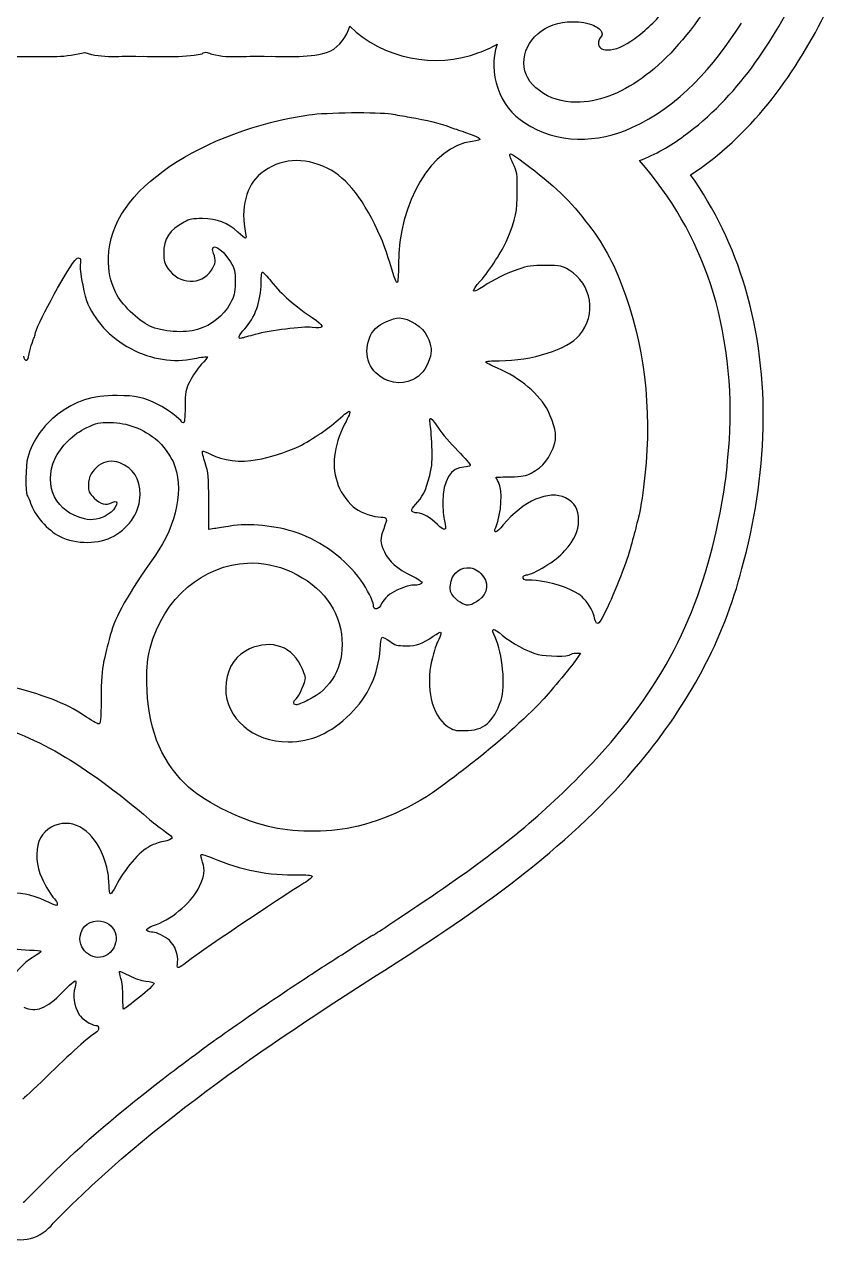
# Model space of a CAD drawing. Header units: millimetres. Extents: x -9 to 678, y 0 to 417.
# Drawn here: x 388.8 to 477.7, y 17.1 to 152.8 of the extents above; entities that cross this region are included whole.
import ezdxf

# ---------------------------------------------------------------- set-up
doc = ezdxf.new("R2010")
doc.units = ezdxf.units.MM
doc.layers.add('Ebene_1', color=7, linetype='CONTINUOUS')

msp = doc.modelspace()

# ---------------------------------------------------------------- linework, layer by layer
at = {"layer": 'Ebene_1', "color": 7}
for points in [[(452.90134, 151.48648), (452.6973, 151.22414)], [(425.13414, 143.03609), (425.13465, 143.03609)], [(425.13434, 143.03609), (425.13414, 143.03609)], [(408.02941, 118.94557), (408.02841, 118.94557)], [(409.9175, 96.80532), (409.2612, 96.71742), (409.2612, 99.81181)], [(428.48122, 88.47146), (428.4807, 88.47095)], [(450.07891, 82.96329), (450.58017, 82.96329), (450.28716, 82.51216)], [(425.18637, 63.58463), (425.18585, 63.58463)]]:
    msp.add_lwpolyline(points, dxfattribs=at)
for points in [[(442.82195, 138.46065)], [(394.87808, 126.87581)], [(415.2381, 125.31159)], [(430.44646, 120.22301)], [(424.92692, 109.84014)], [(433.88454, 109.03352)], [(413.57674, 92.97974)], [(437.94162, 92.45675)], [(408.42353, 60.59565)], [(397.27537, 53.1806)], [(399.35796, 47.59127)]]:
    msp.add_lwpolyline(points, close=True, dxfattribs=at)
for points in [[(462.08847, 140.45072), (467.94859, 144.70833), (472.05994, 150.91621), (475.13522, 157.379919)], [(456.63242, 151.28244), (457.837253, 152.156913), (459.003217, 153.28401), (460.13031, 154.663729)], [(464.53177, 154.605429), (462.258143, 151.224143), (459.89707, 148.64931), (457.44855, 146.88093)], [(462.81581, 136.132), (469.44764, 140.37944), (474.20117, 146.96888), (477.72037, 153.90179)], [(422.77241, 149.87213), (423.84999, 150.43573), (424.61753, 151.49475), (424.94541, 152.65336)], [(424.94541, 152.65336), (428.62436, 149.00337), (434.45582, 147.88038), (439.27942, 149.70418)], [(445.84722, 151.80712), (446.85772, 152.701027), (448.140277, 153.14798), (449.69489, 153.14798)], [(449.69489, 153.14798), (450.60823, 153.14798), (451.395257, 153.01195), (452.05597, 152.73989)], [(452.05597, 152.73989), (452.677817, 152.448403), (452.98874, 152.127763), (452.98874, 151.77797)], [(456.28665, 141.37033), (461.54258, 143.71021), (465.43195, 148.2411), (468.48332, 152.98822)], [(439.27942, 149.70418), (439.98518, 149.96351), (440.67679, 150.26857), (441.32839, 150.64521)], [(441.32839, 150.64521), (440.27339, 147.48109), (441.52775, 143.655), (444.41554, 141.90673)], [(444.30232, 148.54243), (444.30232, 149.805557), (444.817287, 150.893787), (445.84722, 151.80712)], [(452.6973, 151.22414), (452.619567, 151.088113), (452.5807, 150.952087), (452.5807, 150.81606)], [(452.5807, 150.81606), (452.5807, 150.27194), (452.920773, 149.99988), (453.60092, 149.99988)], [(452.98874, 151.77797), (452.98874, 151.661377), (452.959607, 151.564213), (452.90134, 151.48648)], [(453.60092, 149.99988), (454.436527, 149.99988), (455.447027, 150.4274), (456.63242, 151.28244)], [(384.39026, 149.30835), (387.05125, 149.27425), (389.71348, 149.29785), (392.37427, 149.29125)], [(392.37427, 149.29125), (393.43194, 149.28625), (394.49918, 149.50956), (395.50431, 149.72895)], [(395.50431, 149.72895), (397.43135, 149.01136), (399.53421, 149.40622), (401.54218, 149.29228)], [(401.54218, 149.29228), (403.86703, 149.32428), (406.23529, 149.11772), (408.52522, 149.58477)], [(408.52522, 149.58477), (408.89802, 149.91062), (409.25391, 149.65187), (409.65538, 149.53417)], [(409.65538, 149.53417), (411.66155, 149.00018), (413.75009, 149.43053), (415.79299, 149.29439)], [(415.79299, 149.29439), (418.11642, 149.32759), (420.5536, 149.04158), (422.77241, 149.87213)], [(446.02211, 145.48178), (444.875583, 146.336813), (444.30232, 147.35703), (444.30232, 148.54243)], [(457.44855, 146.88093), (454.961163, 145.093123), (452.51264, 144.19922), (450.10298, 144.19922)], [(450.10298, 144.19922), (448.528933, 144.19922), (447.168643, 144.62674), (446.02211, 145.48178)], [(398.12978, 126.95284), (398.16888, 134.55482), (408.86322, 141.06643), (420.40698, 142.79528)], [(420.40698, 142.79528), (421.3301, 142.93354), (423.25866, 143.01731), (425.13434, 143.03609)], [(425.13465, 143.03609), (427.01034, 143.05489), (428.83328, 143.00859), (429.54524, 142.88675)], [(429.54524, 142.88675), (430.03424, 142.80305), (430.95142, 142.64884), (431.58336, 142.54413)], [(431.58336, 142.54413), (433.55073, 142.21793), (434.98784, 141.86059), (436.17894, 141.40208)], [(436.17894, 141.40208), (436.35949, 141.33258), (437.09848, 141.07853), (437.8207, 140.83726)], [(444.41554, 141.90673), (447.88306, 139.52618), (452.56839, 139.63618), (456.28665, 141.37033)], [(438.53539, 139.83887), (434.0896, 139.33912), (430.35191, 133.07129), (430.35191, 126.11464)], [(437.8207, 140.83726), (439.69205, 140.21215), (439.85301, 139.98698), (438.53539, 139.83887)], [(457.15286, 137.7036), (458.91688, 138.39427), (460.5919, 139.32162), (462.08847, 140.45072)], [(443.0979, 137.34496), (442.75195, 138.04952), (442.65948, 138.44053), (442.82195, 138.46065)], [(442.82195, 138.46066), (442.87605, 138.46766), (442.95859, 138.43296), (443.06948, 138.35524)], [(422.43559, 136.85301), (419.75497, 138.1703), (417.20125, 137.96942), (415.0438, 136.27165)], [(443.06948, 138.35524), (446.68286, 135.82269), (448.74805, 133.98027), (450.73051, 131.52103)], [(443.56454, 134.25729), (443.56654, 136.27388), (443.54064, 136.44331), (443.0979, 137.34496)], [(465.06762, 123.91581), (463.36291, 129.08127), (460.6896, 133.69517), (457.15286, 137.7036)], [(415.0438, 136.27165), (413.43154, 135.00304), (412.76396, 132.35769), (413.36535, 129.62037)], [(428.43109, 129.07364), (426.55879, 133.3491), (424.72536, 135.72781), (422.43559, 136.85301)], [(468.88181, 123.6414), (467.55052, 128.09428), (465.53558, 132.35665), (462.81581, 136.132)], [(442.43024, 128.92273), (443.42096, 131.35897), (443.56254, 132.02414), (443.56454, 134.25729)], [(406.53648, 130.8818), (404.89355, 129.99975), (404.25061, 129.02057), (404.25961, 127.41069)], [(408.58803, 131.26575), (407.49923, 131.26875), (407.12857, 131.19965), (406.53648, 130.8818)], [(412.50924, 129.75783), (411.3752, 130.80317), (410.18332, 131.26175), (408.58803, 131.26575)], [(450.73051, 131.52103), (452.89095, 128.841), (453.95736, 127.00249), (455.18915, 123.83416)], [(413.36035, 129.08707), (413.29255, 129.08707), (412.9095, 129.38889), (412.50924, 129.75783)], [(413.36535, 129.62037), (413.43085, 129.32696), (413.42815, 129.08707), (413.36035, 129.08707)], [(429.88734, 124.77829), (429.13415, 127.23259), (428.78086, 128.27492), (428.43109, 129.07364)], [(409.80243, 127.3926), (409.30541, 128.76709), (410.68, 128.08519), (411.66795, 126.46708)], [(439.48933, 124.3566), (440.48053, 125.47264), (441.96334, 127.77459), (442.43024, 128.92273)], [(389.97451, 118.42154), (389.97451, 119.08941), (393.20489, 125.08512), (394.38509, 126.60761)], [(394.38509, 126.60761), (394.56629, 126.84136), (394.75337, 126.92215), (394.87808, 126.87581)], [(394.99593, 126.38026), (394.86393, 125.85432), (395.28299, 123.27334), (395.68064, 122.16346)], [(394.8781, 126.87584), (395.00282, 126.82954), (395.06502, 126.65565), (394.99593, 126.38026)], [(398.94937, 123.01664), (398.29526, 124.45297), (398.12078, 125.28935), (398.12978, 126.95284)], [(404.25961, 127.41069), (404.26361, 126.55659), (404.34351, 126.26508), (404.7185, 125.7219)], [(409.56006, 125.52037), (410.04922, 126.27474), (410.09077, 126.59519), (409.80243, 127.3926)], [(411.66795, 126.46708), (412.18186, 125.62529), (412.21408, 125.48505), (412.19608, 124.16903)], [(404.7185, 125.7219), (405.96926, 123.9104), (408.4492, 123.80712), (409.56006, 125.52037)], [(415.08617, 124.12148), (415.08717, 124.77602), (415.15567, 125.31159), (415.2381, 125.31159)], [(415.2381, 125.31159), (415.3206, 125.31159), (415.75754, 124.85004), (416.2091, 124.28582)], [(430.35191, 126.11464), (430.35191, 125.04108), (430.28991, 124.16283), (430.21393, 124.16283)], [(443.73094, 125.65575), (442.36724, 125.18738), (440.92185, 124.47835), (439.79371, 123.7246)], [(446.68528, 126.05004), (445.20658, 126.05004), (444.67191, 125.97894), (443.73094, 125.65575)], [(449.31147, 125.54464), (448.52545, 126.02866), (448.41453, 126.05004), (446.68528, 126.05004)], [(450.47161, 118.29444), (452.40434, 120.58105), (451.86129, 123.97473), (449.31147, 125.54464)], [(412.19608, 124.16903), (412.17908, 122.92099), (412.12008, 122.66553), (411.65864, 121.83894)], [(413.26509, 118.99983), (414.38971, 120.1755), (415.08217, 122.12512), (415.08617, 124.12148)], [(416.2091, 124.28582), (417.45467, 122.72946), (418.55108, 121.7781), (421.24032, 119.92071)], [(430.21393, 124.16283), (430.13813, 124.16283), (429.99128, 124.43973), (429.88734, 124.77829)], [(439.79371, 123.7246), (438.45382, 122.82937), (438.34093, 123.06353), (439.48933, 124.3566)], [(455.18915, 123.83416), (457.64664, 117.51345), (458.54443, 110.14189), (457.7585, 102.74191)], [(467.13571, 106.68069), (467.53683, 112.21017), (466.74089, 118.8456), (465.06762, 123.91581)], [(468.52981, 92.3692), (471.30836, 102.51568), (471.92848, 113.47987), (468.88181, 123.6414)], [(395.68064, 122.16346), (396.43243, 120.06509), (398.34277, 117.983), (400.58887, 116.81444)], [(402.70625, 119.32436), (401.4054, 119.93563), (399.49964, 121.80825), (398.94937, 123.01664)], [(411.65864, 121.83894), (410.86339, 120.4144), (409.62235, 119.42518), (408.02941, 118.94557)], [(421.24032, 119.92071), (422.18855, 119.26576), (422.02721, 119.01793), (420.75094, 119.1683)], [(427.78822, 119.04686), (428.2634, 119.56841), (429.74296, 120.22301), (430.44646, 120.22301)], [(430.44648, 120.22301), (431.52347, 120.22301), (433.0917, 119.18811), (433.55481, 118.17146)], [(389.8262, 117.96421), (389.9077, 118.12095), (389.97451, 118.32664), (389.97451, 118.42154)], [(408.02841, 118.94557), (406.51508, 118.48993), (404.11886, 118.66061), (402.70625, 119.32436)], [(412.91318, 117.96941), (412.43035, 117.83116), (412.58778, 118.29172), (413.26509, 118.99983)], [(414.43143, 118.3854), (413.75435, 118.20168), (413.07117, 118.01461), (412.91318, 117.96941)], [(420.75094, 119.1683), (419.73816, 119.28763), (416.09104, 118.83576), (414.43143, 118.3854)], [(427.84302, 114.11176), (426.54927, 115.34414), (426.52351, 117.65859), (427.78822, 119.04686)], [(433.55481, 118.17146), (434.04663, 117.09179), (434.10422, 116.52627), (433.81113, 115.6605)], [(441.55587, 115.46361), (445.17164, 115.46461), (449.14684, 116.72712), (450.47161, 118.29444)], [(389.2376, 115.90283), (389.41706, 116.76629), (389.67745, 117.67803), (389.8262, 117.96421)], [(400.58887, 116.81444), (402.92464, 115.59926), (405.3228, 115.22419), (407.67991, 115.70494)], [(388.6888, 115.96843), (388.7671, 115.39704), (389.12359, 115.3543), (389.2376, 115.90283)], [(407.67991, 115.70494), (408.42932, 115.8578), (409.07583, 115.94923), (409.11703, 115.90803)], [(409.11703, 115.90803), (409.15823, 115.86683), (408.85377, 115.47292), (408.44058, 115.03263)], [(433.81113, 115.6605), (433.42701, 114.52584), (432.80656, 113.76646), (431.92287, 113.35108)], [(440.03762, 115.33028), (440.03762, 115.40318), (440.72083, 115.46332), (441.55587, 115.46361)], [(408.44058, 115.03263), (408.02738, 114.59237), (407.45217, 113.75336), (407.16211, 113.16815)], [(431.92287, 113.35108), (430.56367, 112.71218), (429.00732, 113.00261), (427.84302, 114.11176)], [(441.38017, 114.63265), (440.64169, 114.94329), (440.03762, 115.25728), (440.03762, 115.33028)], [(446.98138, 109.88203), (446.10285, 111.68387), (443.85187, 113.59301), (441.38017, 114.63265)], [(407.16211, 113.16815), (406.66703, 112.16901), (406.63449, 111.99641), (406.63449, 110.3368)], [(399.08405, 111.59615), (396.30666, 111.61015), (394.44325, 111.01661), (392.45034, 109.4831)], [(403.68015, 110.57554), (402.04853, 111.39205), (401.17639, 111.58525), (399.08405, 111.59615)], [(406.22418, 108.69452), (406.22418, 108.90333), (404.55465, 110.1379), (403.68015, 110.57554)], [(406.63449, 110.3368), (406.63449, 109.03227), (406.58079, 108.56944), (406.42934, 108.56946)], [(392.45034, 109.4831), (390.80842, 108.21966), (389.77311, 106.7258), (389.14254, 104.71182)], [(395.70642, 108.03768), (396.80217, 108.54817), (397.06555, 108.60444), (398.33261, 108.60044)], [(398.33261, 108.60044), (400.22813, 108.59444), (401.96378, 107.9255), (403.61084, 106.56697)], [(406.42934, 108.56946), (406.31656, 108.56947), (406.22418, 108.62566), (406.22418, 108.69452)], [(419.00893, 105.81971), (420.39141, 106.45836), (422.54199, 107.88003), (423.64999, 108.88774)], [(423.64999, 108.88774), (424.41321, 109.58188), (424.82257, 109.91005), (424.92692, 109.84014)], [(424.92692, 109.84019), (425.03126, 109.77029), (424.83042, 109.30225), (424.37243, 108.40358)], [(433.87004, 108.52812), (433.80754, 108.83897), (433.81294, 109.00707), (433.88454, 109.03352)], [(433.88451, 109.03352), (434.00376, 109.07762), (434.30734, 108.7277), (434.78988, 107.98707)], [(447.74154, 106.35305), (447.97434, 107.13276), (447.69964, 108.40903), (446.98138, 109.88203)], [(392.14798, 104.5118), (392.80915, 105.94005), (394.23358, 107.35151), (395.70642, 108.03768)], [(424.37243, 108.40358), (423.10955, 105.92553), (422.87661, 103.69553), (423.66136, 101.59314)], [(434.06951, 106.02491), (434.01891, 107.10825), (433.92914, 108.23472), (433.87004, 108.52812)], [(434.78988, 107.98707), (435.17486, 107.39615), (436.15141, 106.25661), (436.95977, 105.45441)], [(403.61084, 106.56697), (404.02873, 106.22232), (405.04701, 104.82507), (405.29653, 104.25393)], [(433.82456, 102.70987), (434.10713, 103.8382), (434.14651, 104.37311), (434.06951, 106.02491)], [(445.10501, 102.97186), (446.46602, 103.67689), (447.23814, 104.66706), (447.74154, 106.35305)], [(465.48051, 95.68343), (466.46462, 99.89692), (466.81022, 102.19389), (467.13571, 106.68069)], [(389.14254, 104.71182), (388.89554, 103.92287), (388.85279, 100.81666), (389.08464, 100.50277)], [(392.11908, 100.35443), (391.53282, 101.43267), (391.54517, 103.20933), (392.14798, 104.5118)], [(399.36825, 104.12991), (397.75323, 104.77401), (395.88371, 103.44392), (395.88371, 101.65099)], [(408.8695, 104.10147), (408.65413, 104.75879), (408.52424, 105.3431), (408.58114, 105.4001)], [(408.58114, 105.4001), (408.63804, 105.457), (409.03607, 105.3148), (409.46533, 105.08435)], [(409.46533, 105.08435), (410.85462, 104.33836), (412.70473, 104.12209), (414.68826, 104.47406)], [(414.68826, 104.47406), (415.85968, 104.68189), (417.96666, 105.3382), (419.00893, 105.81971)], [(436.95977, 105.45441), (437.76812, 104.65218), (438.38053, 103.9168), (438.32093, 103.8204)], [(401.62703, 100.5725), (401.63003, 102.36758), (400.89787, 103.51985), (399.36825, 104.12991)], [(405.29653, 104.25393), (406.5569, 101.36883), (405.77175, 97.31018), (403.2672, 93.76362)], [(409.2612, 99.81181), (409.2612, 102.62941), (409.226, 103.01321), (408.8695, 104.10147)], [(437.63208, 103.6447), (436.21812, 103.6447), (435.27719, 102.10317), (435.27719, 99.7855)], [(438.32093, 103.8204), (438.26133, 103.7239), (437.95134, 103.6447), (437.63208, 103.6447)], [(432.24637, 99.49715), (432.99946, 100.22856), (433.41475, 101.07369), (433.82456, 102.70987)], [(441.16727, 96.9438), (441.82431, 98.62502), (441.96583, 101.02266), (441.46337, 101.96261)], [(441.46337, 101.96261), (441.30665, 102.25602), (441.19872, 102.50413), (441.22359, 102.51503)], [(441.22359, 102.51503), (441.24849, 102.52543), (441.9705, 102.54903), (442.82815, 102.56723)], [(442.82815, 102.56723), (444.08403, 102.59403), (444.52695, 102.67242), (445.10501, 102.97186)], [(457.7585, 102.74191), (457.56682, 100.93707), (457.30145, 99.17456), (457.09704, 98.35148)], [(389.08464, 100.50277), (389.17514, 100.38034), (389.34822, 99.98483), (389.46911, 99.62376)], [(395.88371, 101.65099), (395.88371, 100.94068), (395.95441, 100.78341), (396.54, 100.19785)], [(398.70111, 95.97072), (400.5795, 97.07383), (401.62503, 98.7167), (401.62703, 100.5725)], [(423.66136, 101.59314), (423.96191, 100.78788), (424.95527, 99.4527), (425.56719, 99.03154)], [(448.9332, 100.21853), (447.07031, 101.13032), (444.23376, 99.90311), (441.99977, 97.21871)], [(389.46911, 99.62376), (389.92865, 98.25126), (391.3392, 96.65411), (392.73455, 95.92682)], [(395.44032, 97.90238), (393.75478, 98.35927), (392.83459, 99.03847), (392.11908, 100.35443)], [(396.54, 100.19785), (397.22815, 99.5097), (397.85686, 99.35617), (398.52386, 99.71313)], [(398.52386, 99.71313), (399.42814, 100.19708), (399.03162, 98.96685), (398.09959, 98.39693)], [(432.44429, 98.55664), (431.69772, 98.55664), (431.62647, 98.89509), (432.24637, 99.49715)], [(435.27719, 99.7855), (435.27719, 99.02202), (435.36629, 98.06396), (435.47511, 97.65695)], [(450.37704, 97.69724), (450.37904, 98.97324), (449.95113, 99.72029), (448.9332, 100.21853)], [(398.09959, 98.39693), (397.16282, 97.82405), (396.31225, 97.66601), (395.44032, 97.90238)], [(425.56719, 99.03154), (426.28672, 98.53629), (427.62254, 98.08921), (428.42438, 98.07501)], [(428.42438, 98.07501), (429.14234, 98.06231), (429.162, 97.97511), (428.7117, 96.79034)], [(434.69479, 97.25749), (433.96642, 98.01017), (433.02002, 98.55664), (432.44429, 98.55664)], [(457.09704, 98.35148), (457.01294, 98.01295), (456.8766, 97.45908), (456.7937, 97.12055)], [(411.6409, 97.08489), (411.05413, 96.97924), (410.27859, 96.85342), (409.9175, 96.80532)], [(419.1097, 96.33713), (416.76998, 97.13942), (413.66936, 97.45), (411.6409, 97.08489)], [(428.7117, 96.79034), (428.28447, 95.66614), (428.29762, 95.27096), (428.798, 94.21323)], [(435.47511, 97.65695), (435.76572, 96.57042), (435.49421, 96.43145), (434.69479, 97.25749)], [(441.99977, 97.21871), (441.22583, 96.28866), (440.8646, 96.16929), (441.16727, 96.9438)], [(448.81693, 94.3238), (449.95325, 95.6386), (450.37604, 96.55146), (450.37704, 97.69724)], [(456.7937, 97.12055), (456.63678, 96.4792), (456.34296, 95.37929), (456.10331, 94.53518)], [(392.73455, 95.92682), (394.43077, 95.04256), (397.15498, 95.0628), (398.70111, 95.97072)], [(426.1594, 91.08836), (424.59115, 93.31998), (421.75883, 95.42871), (419.1097, 96.33713)], [(450.43957, 69.25197), (458.53754, 77.45659), (463.09326, 85.4623), (465.48051, 95.68343)], [(403.2672, 93.76362), (400.23349, 89.46775), (398.89403, 87.08519), (398.32538, 84.97397)], [(428.798, 94.21323), (429.28909, 93.17512), (430.20938, 92.36903), (431.83037, 91.5581)], [(444.56293, 91.66246), (445.33568, 91.66246), (447.90736, 93.27134), (448.81693, 94.3238)], [(456.10331, 94.53518), (455.60817, 92.79106), (454.15195, 89.13669), (453.19754, 87.24312)], [(402.7557, 83.53794), (404.23337, 89.15015), (408.72374, 92.77328), (413.57674, 92.97974)], [(413.5767, 92.97972), (415.19438, 93.04852), (416.85228, 92.73759), (418.45238, 91.99425)], [(436.13915, 90.55506), (436.24795, 91.68737), (437.04718, 92.3954), (437.94162, 92.45675)], [(437.94162, 92.45675), (438.4783, 92.49355), (439.04922, 92.29741), (439.52602, 91.82061)], [(457.28412, 70.91975), (462.49195, 77.16393), (466.52995, 84.46028), (468.52981, 92.3692)], [(418.45238, 91.99425), (421.88132, 90.4013), (423.86291, 87.76005), (424.0727, 84.50375)], [(427.56293, 88.32677), (427.56293, 88.71527), (426.87261, 90.0734), (426.1594, 91.08836)], [(431.83037, 91.5581), (432.46224, 91.242), (432.97965, 90.92226), (432.97965, 90.84806)], [(439.52602, 91.82061), (440.4475, 90.89911), (440.34013, 89.55984), (439.28728, 88.84405)], [(444.74069, 91.07852), (444.46314, 90.97719), (444.08084, 91.26767), (444.21204, 91.48005)], [(444.21204, 91.48005), (444.27404, 91.58045), (444.43188, 91.66246), (444.56293, 91.66246)], [(446.13596, 90.98552), (445.4727, 91.07552), (444.84485, 91.11658), (444.74069, 91.07852)], [(450.76668, 89.22491), (449.8931, 89.99651), (447.92473, 90.74492), (446.13596, 90.98552)], [(430.18913, 89.96801), (429.42299, 89.63862), (428.7591, 89.05706), (428.48122, 88.47146)], [(431.98902, 90.51372), (431.55029, 90.51372), (431.23808, 90.41892), (430.18913, 89.96801)], [(432.97965, 90.84806), (432.97965, 90.65954), (432.54728, 90.51372), (431.98902, 90.51372)], [(436.52362, 89.2125), (436.12258, 89.68921), (436.07275, 89.86336), (436.13915, 90.55506)], [(428.4807, 88.47095), (428.14439, 87.76225), (427.56293, 87.6709), (427.56293, 88.32677)], [(438.31421, 88.3185), (437.83725, 88.1918), (437.05306, 88.58329), (436.52362, 89.2125)], [(439.28728, 88.84405), (438.93256, 88.60288), (438.49477, 88.3665), (438.31421, 88.3185)], [(452.09993, 87.0669), (451.97242, 87.66386), (451.29739, 88.75615), (450.76668, 89.22491)], [(453.19754, 87.24312), (452.56609, 85.99026), (452.33776, 85.95356), (452.09993, 87.0669)], [(441.09083, 84.73422), (440.59326, 85.79224), (440.86646, 85.87354), (441.89491, 84.97349)], [(398.32538, 84.97397), (397.9317, 83.51224), (397.83428, 83.1171), (397.58692, 81.97829)], [(419.47768, 81.64449), (418.33239, 83.92875), (415.75974, 84.57824), (413.33903, 83.19375)], [(424.0727, 84.50375), (424.27029, 81.4368), (422.91568, 79.0054), (420.29877, 77.73052)], [(428.30556, 83.37203), (428.34346, 84.09344), (428.44529, 84.70708), (428.53139, 84.73578)], [(428.53139, 84.73578), (428.61749, 84.76448), (428.99973, 84.56236), (429.38095, 84.28619)], [(429.38095, 84.28619), (429.99059, 83.84459), (430.20751, 83.7839), (431.17877, 83.7839)], [(431.17877, 83.7839), (432.42523, 83.7839), (433.0298, 83.99448), (434.21063, 84.83913)], [(434.82403, 84.49393), (434.53305, 83.90174), (434.40163, 83.49491), (433.97757, 81.87755)], [(434.21063, 84.83913), (434.66197, 85.16201), (435.05389, 85.35743), (435.08189, 85.27373)], [(435.08189, 85.27373), (435.10979, 85.19003), (434.99369, 84.83922), (434.82403, 84.49393)], [(441.75435, 77.73672), (442.28249, 79.25311), (441.93245, 82.94461), (441.09083, 84.73422)], [(441.89491, 84.97349), (442.86956, 84.12049), (444.67218, 83.14648), (445.88382, 82.81806)], [(402.39345, 79.68029), (402.37035, 81.71559), (402.42305, 82.27466), (402.7557, 83.53794)], [(413.33903, 83.19375), (411.96086, 82.40549), (411.15505, 80.88746), (411.15105, 79.071)], [(425.01739, 76.21743), (426.95025, 78.07902), (428.16637, 80.7254), (428.30556, 83.37203)], [(445.88382, 82.81806), (446.72342, 82.59045), (449.33835, 82.57647), (449.47584, 82.79896)], [(449.47584, 82.79896), (449.53164, 82.88916), (449.80303, 82.96329), (450.07891, 82.96329)], [(397.58692, 81.97829), (397.40425, 81.13745), (397.31338, 79.8499), (397.29908, 77.91652)], [(420.01098, 80.21874), (420.01028, 80.41928), (419.77038, 81.06068), (419.47768, 81.64449)], [(433.97757, 81.87755), (433.74974, 81.00855), (433.74958, 78.89618), (433.97757, 77.90673)], [(450.28716, 82.51216), (449.83414, 81.8153), (447.29272, 78.71689), (446.36596, 77.73157)], [(418.97176, 77.89588), (419.31675, 78.18084), (420.01198, 79.73623), (420.01098, 80.21874)], [(395.39119, 76.0541), (393.43911, 77.3649), (390.75287, 78.4021), (386.81497, 79.36553)], [(406.64383, 68.43601), (403.79517, 71.28472), (402.44805, 74.8478), (402.39345, 79.68029)], [(411.15105, 79.071), (411.14305, 75.71795), (414.18516, 73.11478), (418.11083, 73.11478)], [(397.29908, 77.91652), (397.28178, 75.51136), (397.24218, 75.08881), (397.03295, 75.10171)], [(418.97276, 77.2184), (418.62087, 77.2184), (418.61973, 77.60524), (418.97176, 77.89588)], [(420.29877, 77.73052), (419.72039, 77.44875), (419.12362, 77.2184), (418.97276, 77.2184)], [(433.97757, 77.90673), (434.29463, 76.53092), (434.93193, 75.44075), (435.75265, 74.87074)], [(437.73961, 74.35501), (439.83791, 74.37061), (440.89098, 75.25771), (441.75435, 77.73672)], [(446.36596, 77.73157), (444.4844, 75.73115), (441.13673, 72.73801), (438.63206, 70.81675)], [(397.03295, 75.10171), (396.89755, 75.11071), (396.15853, 75.53883), (395.39119, 76.0541)], [(418.11083, 73.11478), (420.69834, 73.11478), (422.75535, 74.03879), (425.01739, 76.21743)], [(383.87206, 75.40921), (389.58868, 74.07633), (395.47491, 70.66183), (402.6952, 64.4905)], [(435.75265, 74.87074), (436.44346, 74.39079), (436.61438, 74.34601), (437.73961, 74.35501)], [(430.09497, 48.55463), (439.99177, 54.87889), (449.74286, 61.80236), (457.28412, 70.91975)], [(438.63206, 70.81675), (437.98474, 70.32023), (436.87043, 69.46124), (436.15573, 68.90782)], [(433.3078, 55.46004), (440.9104, 60.56196), (445.54618, 64.29417), (450.43957, 69.25197)], [(415.91045, 63.68798), (412.36296, 64.59347), (408.51434, 66.56555), (406.64383, 68.43601)], [(436.15573, 68.90782), (432.57026, 66.13159), (428.96345, 64.38155), (425.18637, 63.58463)], [(392.97538, 64.02179), (391.79165, 63.88266), (390.78908, 63.117), (390.37657, 62.0369)], [(397.92805, 59.19108), (397.10266, 62.37641), (395.15323, 64.27775), (392.97538, 64.02179)], [(402.6952, 64.4905), (403.23687, 64.02752), (404.03496, 63.40828), (404.46873, 63.11487)], [(404.46873, 63.11487), (404.9025, 62.82146), (405.23047, 62.50074), (405.19737, 62.40174)], [(425.18585, 63.58463), (422.45159, 63.00771), (418.39903, 63.05278), (415.91045, 63.68798)], [(390.37657, 62.0369), (389.97889, 60.99555), (390.12031, 59.21899), (390.69645, 58.01389)], [(402.79958, 61.56096), (401.54979, 60.89918), (399.89171, 58.97142), (398.93677, 57.06976)], [(404.24446, 62.03742), (403.75346, 61.93629), (403.10329, 61.72178), (402.79958, 61.56096)], [(405.19737, 62.40174), (405.16437, 62.30264), (404.73548, 62.13852), (404.24446, 62.03742)], [(408.25558, 57.05478), (408.81016, 58.27124), (408.88027, 58.85277), (408.57959, 59.73523)], [(408.57959, 59.73523), (408.43763, 60.15233), (408.36723, 60.53955), (408.42353, 60.59565)], [(408.42353, 60.59565), (408.47973, 60.65185), (409.06026, 60.46928), (409.71389, 60.18999)], [(409.71389, 60.18999), (412.78921, 58.87592), (416.02381, 58.2394), (419.21925, 58.3193)], [(398.18178, 57.21032), (398.18178, 57.76155), (398.06753, 58.65287), (397.92805, 59.19108)], [(390.69645, 58.01389), (391.24547, 56.8655), (391.69511, 56.12113), (392.10928, 55.67657)], [(398.34301, 56.20832), (398.25421, 56.20832), (398.18178, 56.65911), (398.18178, 57.21032)], [(398.93677, 57.06976), (398.69877, 56.5958), (398.43171, 56.20832), (398.34301, 56.20832)], [(403.46414, 52.82454), (405.34496, 53.51908), (407.51846, 55.43791), (408.25558, 57.05478)], [(419.84454, 57.39739), (417.15497, 55.75821), (407.71467, 49.38125), (406.4991, 48.38244)], [(419.21925, 58.3193), (420.06889, 58.3405), (420.68403, 58.2857), (420.74733, 58.18339)], [(420.74733, 58.18339), (420.80623, 58.08809), (420.40564, 57.73936), (419.84454, 57.39739)], [(391.09177, 55.44609), (389.64024, 56.13733), (387.88995, 56.46822), (387.08685, 56.20315)], [(392.10928, 55.67657), (392.28916, 55.48349), (392.43639, 55.22866), (392.43639, 55.11019)], [(392.43639, 55.11019), (392.43639, 54.82216), (392.36449, 54.84011), (391.09177, 55.44609)], [(427.4725, 51.6117), (427.5605, 51.6117), (428.27939, 52.08563), (433.3078, 55.46004)], [(394.97164, 51.52695), (395.14017, 52.65074), (396.12008, 53.35381), (397.27537, 53.1806)], [(397.27537, 53.1806), (399.11818, 52.90424), (399.59287, 50.60032), (398.03553, 49.49141)], [(402.48229, 52.08092), (402.19869, 52.2608), (402.44769, 52.44917), (403.46414, 52.82454)], [(403.03936, 51.94294), (402.8501, 51.94394), (402.59947, 52.00664), (402.48229, 52.08092)], [(404.8899, 51.05514), (404.38545, 51.50349), (403.47613, 51.93894), (403.03936, 51.94294)], [(425.93254, 50.66809), (426.73529, 51.18717), (427.4283, 51.6117), (427.4725, 51.6117)], [(385.90656, 50.7735), (387.01381, 50.20862), (388.02304, 49.97351), (389.35906, 49.97251)], [(398.03553, 49.49141), (396.65777, 48.51039), (394.71303, 49.80246), (394.97164, 51.52695)], [(405.80819, 48.62377), (405.93249, 49.35948), (405.49521, 50.51713), (404.8899, 51.05514)], [(422.94047, 48.74779), (423.78351, 49.28477), (425.12982, 50.14899), (425.93254, 50.66809)], [(389.75645, 49.18031), (388.70174, 48.58507), (387.42934, 47.21679), (387.292, 46.53035)], [(389.35906, 49.97251), (390.05872, 49.97152), (390.63082, 49.90421), (390.63082, 49.82265)], [(390.63082, 49.82265), (390.63082, 49.74105), (390.23741, 49.45174), (389.75645, 49.18031)], [(391.97401, 19.62614), (403.16458, 31.06905), (416.64257, 39.98279), (430.09497, 48.55463)], [(399.50938, 46.81199), (399.38198, 47.19611), (399.31366, 47.54697), (399.35796, 47.59127)], [(399.35793, 47.59127), (399.40223, 47.63557), (399.87609, 47.43257), (400.41058, 47.14065)], [(406.4991, 48.38244), (405.84036, 47.84114), (405.68514, 47.89523), (405.80819, 48.62377)], [(418.55263, 45.8751), (420.12286, 46.91799), (422.09746, 48.2108), (422.94047, 48.74779)], [(393.0317, 45.30923), (393.77609, 46.06887), (394.42466, 46.62653), (394.47296, 46.54843)], [(394.47296, 46.54843), (394.52116, 46.47033), (394.48936, 46.15645), (394.40166, 45.8508)], [(399.72022, 44.7594), (399.73232, 45.54337), (399.64362, 46.40765), (399.50938, 46.81199)], [(400.41058, 47.14065), (401.04012, 46.79681), (401.70002, 46.58072), (402.28489, 46.52622)], [(403.18767, 46.24045), (403.18767, 46.12957), (402.45562, 45.44638), (401.5609, 44.7222)], [(402.28489, 46.52622), (402.84346, 46.47412), (403.18767, 46.36522), (403.18767, 46.24045)], [(388.7038, 43.63233), (390.08694, 43.00863), (391.19949, 43.43952), (393.0317, 45.30923)], [(394.40166, 45.8508), (394.11428, 44.84876), (394.26269, 43.87494), (394.86933, 42.78742)], [(411.47709, 41.03147), (414.14997, 42.92495), (415.44193, 43.80913), (418.55263, 45.8751)], [(399.81682, 43.40548), (399.75212, 43.40548), (399.70843, 44.0146), (399.72022, 44.7594)], [(401.5609, 44.7222), (400.66616, 43.998), (399.88152, 43.40548), (399.81682, 43.40548)], [(394.86933, 42.78742), (395.12445, 42.3301), (396.25063, 41.5999), (396.70074, 41.5999)], [(396.66304, 40.75705), (396.06007, 40.43477), (393.83468, 38.4355), (391.1812, 35.83229)], [(396.70074, 41.5999), (397.16091, 41.5999), (397.13436, 41.00898), (396.66304, 40.75705)], [(409.99966, 40), (410.22536, 40.15157), (410.89027, 40.61578), (411.47709, 41.03147)], [(403.94422, 35.4778), (405.36755, 36.58006), (409.47602, 39.64825), (409.99966, 40)], [(391.1812, 35.83229), (389.81353, 34.49053), (388.62924, 33.39265), (388.54984, 33.39265)], [(390.76414, 24.0015), (394.62122, 27.88885), (398.45326, 31.22554), (403.94422, 35.4778)], [(388.6206, 21.9024), (388.6538, 21.9024), (389.61855, 22.84694), (390.76414, 24.0015)], [(386.5326, 18.37614), (388.28408, 17.1266), (390.79466, 17.9887), (391.97401, 19.62614)]]:
    msp.add_open_spline(points, degree=3, dxfattribs=at)

doc.saveas('drawing.dxf')
